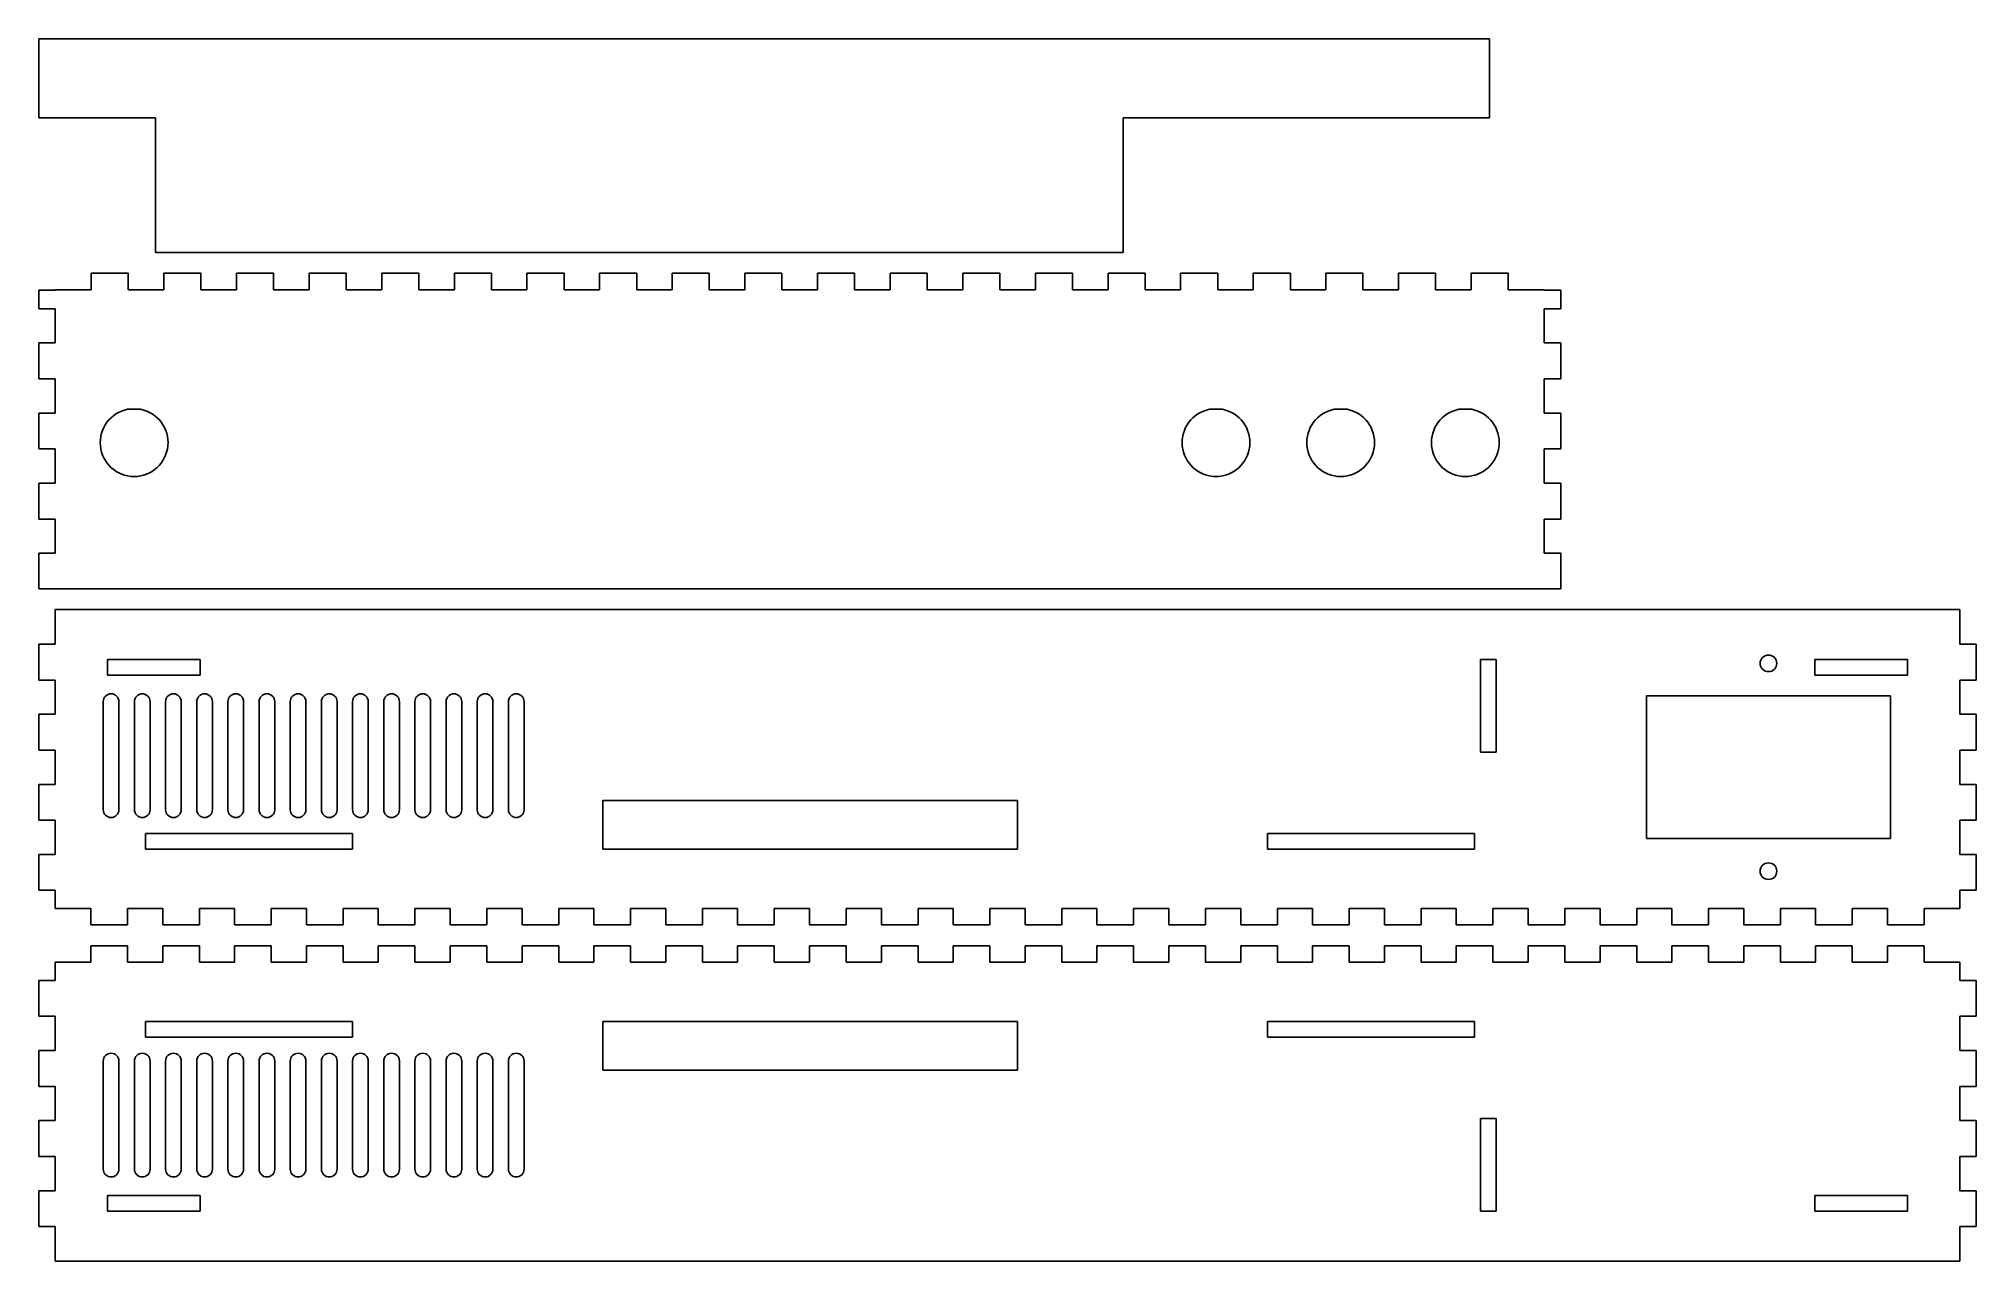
# Model space of a CAD drawing. Extents: x 6 to 379, y 6 to 241.
import ezdxf

# ---------------------------------------------------------------- set-up
doc = ezdxf.new("R2010")
doc.units = 0
doc.layers.add('CUT', color=1, linetype='CONTINUOUS')

msp = doc.modelspace()

# ---------------------------------------------------------------- linework, layer by layer
at = {"layer": 'CUT'}
for p, q in [((285.28, 240.8), (6, 240.8)), ((6, 240.8), (6, 225.57)), ((285.28, 240.8), (285.28, 225.57)), ((28.5, 225.57), (6, 225.57)), ((28.5, 199.66), (28.5, 225.57)), ((285.28, 225.57), (214.78, 225.57)), ((214.78, 199.66), (214.78, 225.57)), ((214.78, 199.66), (28.5, 199.66)), ((16.0962, 195.66), (16.0962, 192.48)), ((23.2374, 195.66), (16.0962, 195.66)), ((23.2374, 195.66), (23.2374, 192.48)), ((30.0787, 195.66), (30.0787, 192.48)), ((37.2199, 195.66), (30.0787, 195.66)), ((37.2199, 195.66), (37.2199, 192.48)), ((44.0611, 195.66), (44.0611, 192.48)), ((51.2023, 195.66), (44.0611, 195.66)), ((51.2023, 195.66), (51.2023, 192.48)), ((58.0435, 195.66), (58.0435, 192.48)), ((65.1848, 195.66), (58.0435, 195.66)), ((65.1848, 195.66), (65.1848, 192.48)), ((72.026, 195.66), (72.026, 192.48)), ((79.1672, 195.66), (72.026, 195.66)), ((79.1672, 195.66), (79.1672, 192.48)), ((86.0084, 195.66), (86.0084, 192.48)), ((93.1496, 195.66), (86.0084, 195.66)), ((93.1496, 195.66), (93.1496, 192.48)), ((99.9909, 195.66), (99.9909, 192.48)), ((107.1321, 195.66), (99.9909, 195.66)), ((107.1321, 195.66), (107.1321, 192.48)), ((113.9733, 195.66), (113.9733, 192.48)), ((121.1145, 195.66), (113.9733, 195.66)), ((121.1145, 195.66), (121.1145, 192.48)), ((127.9557, 195.66), (127.9557, 192.48)), ((135.097, 195.66), (127.9557, 195.66)), ((135.097, 195.66), (135.097, 192.48)), ((141.9382, 195.66), (141.9382, 192.48)), ((149.0794, 195.66), (141.9382, 195.66)), ((149.0794, 195.66), (149.0794, 192.48)), ((155.9206, 195.66), (155.9206, 192.48)), ((163.0618, 195.66), (155.9206, 195.66)), ((163.0618, 195.66), (163.0618, 192.48)), ((169.903, 195.66), (169.903, 192.48)), ((177.0443, 195.66), (169.903, 195.66)), ((177.0443, 195.66), (177.0443, 192.48)), ((183.8855, 195.66), (183.8855, 192.48)), ((191.0267, 195.66), (183.8855, 195.66)), ((191.0267, 195.66), (191.0267, 192.48)), ((197.8679, 195.66), (197.8679, 192.48)), ((205.0091, 195.66), (197.8679, 195.66)), ((205.0091, 195.66), (205.0091, 192.48)), ((211.8504, 195.66), (211.8504, 192.48)), ((218.9916, 195.66), (211.8504, 195.66)), ((218.9916, 195.66), (218.9916, 192.48)), ((225.8328, 195.66), (225.8328, 192.48)), ((232.974, 195.66), (225.8328, 195.66)), ((232.974, 195.66), (232.974, 192.48)), ((239.8152, 195.66), (239.8152, 192.48)), ((246.9565, 195.66), (239.8152, 195.66)), ((246.9565, 195.66), (246.9565, 192.48)), ((253.7977, 195.66), (253.7977, 192.48)), ((260.9389, 195.66), (253.7977, 195.66)), ((260.9389, 195.66), (260.9389, 192.48)), ((267.7801, 195.66), (267.7801, 192.48)), ((274.9213, 195.66), (267.7801, 195.66)), ((274.9213, 195.66), (274.9213, 192.48)), ((281.7626, 195.66), (281.7626, 192.48)), ((288.9038, 195.66), (281.7626, 195.66)), ((288.9038, 195.66), (288.9038, 192.48)), ((9.18, 192.405), (6, 192.405)), ((6, 192.405), (6, 188.8383)), ((16.0962, 192.48), (9.18, 192.48)), ((9.18, 192.48), (9.18, 192.405)), ((30.0787, 192.48), (23.2374, 192.48)), ((44.0611, 192.48), (37.2199, 192.48)), ((58.0435, 192.48), (51.2023, 192.48)), ((72.026, 192.48), (65.1848, 192.48)), ((86.0084, 192.48), (79.1672, 192.48)), ((99.9909, 192.48), (93.1496, 192.48)), ((113.9733, 192.48), (107.1321, 192.48)), ((127.9557, 192.48), (121.1145, 192.48)), ((141.9382, 192.48), (135.097, 192.48)), ((155.9206, 192.48), (149.0794, 192.48)), ((169.903, 192.48), (163.0618, 192.48)), ((183.8855, 192.48), (177.0443, 192.48)), ((197.8679, 192.48), (191.0267, 192.48)), ((211.8504, 192.48), (205.0091, 192.48)), ((225.8328, 192.48), (218.9916, 192.48)), ((239.8152, 192.48), (232.974, 192.48)), ((253.7977, 192.48), (246.9565, 192.48)), ((267.7801, 192.48), (260.9389, 192.48)), ((281.7626, 192.48), (274.9213, 192.48)), ((295.82, 192.48), (288.9038, 192.48)), ((295.82, 192.48), (295.82, 192.405)), ((299, 192.405), (295.82, 192.405)), ((299, 192.405), (299, 188.8383)), ((9.18, 188.8383), (6, 188.8383)), ((9.18, 188.8383), (9.18, 182.2417)), ((299, 188.8383), (295.82, 188.8383)), ((295.82, 188.8383), (295.82, 182.2417)), ((9.18, 182.2417), (6, 182.2417)), ((6, 182.2417), (6, 175.345)), ((299, 182.2417), (295.82, 182.2417)), ((299, 182.2417), (299, 175.345)), ((9.18, 175.345), (6, 175.345)), ((9.18, 175.345), (9.18, 168.7483)), ((299, 175.345), (295.82, 175.345)), ((295.82, 175.345), (295.82, 168.7483)), ((9.18, 168.7483), (6, 168.7483)), ((6, 168.7483), (6, 161.8517)), ((25.6056, 169.475), (23.1144, 169.475)), ((233.8856, 169.475), (231.3944, 169.475)), ((257.8856, 169.475), (255.3944, 169.475)), ((281.8856, 169.475), (279.3944, 169.475)), ((299, 168.7483), (295.82, 168.7483)), ((299, 168.7483), (299, 161.8517)), ((9.18, 161.8517), (6, 161.8517)), ((9.18, 161.8517), (9.18, 155.255)), ((299, 161.8517), (295.82, 161.8517)), ((295.82, 161.8517), (295.82, 155.255)), ((9.18, 155.255), (6, 155.255)), ((6, 155.255), (6, 148.3583)), ((299, 155.255), (295.82, 155.255)), ((299, 155.255), (299, 148.3583)), ((9.18, 148.3583), (6, 148.3583)), ((9.18, 148.3583), (9.18, 141.7617)), ((299, 148.3583), (295.82, 148.3583)), ((295.82, 148.3583), (295.82, 141.7617)), ((9.18, 141.7617), (6, 141.7617)), ((6, 141.7617), (6, 134.94)), ((299, 141.7617), (295.82, 141.7617)), ((299, 141.7617), (299, 134.94)), ((299, 134.94), (6, 134.94)), ((9.18, 124.2683), (9.18, 130.94)), ((375.82, 130.94), (9.18, 130.94)), ((375.82, 124.2683), (375.82, 130.94)), ((9.18, 124.2683), (6, 124.2683)), ((6, 117.3717), (6, 124.2683)), ((379, 124.2683), (375.82, 124.2683)), ((379, 117.3717), (379, 124.2683)), ((37.105, 121.325), (19.255, 121.325)), ((19.255, 118.295), (19.255, 121.325)), ((37.105, 118.295), (37.105, 121.325)), ((286.605, 121.325), (283.575, 121.325)), ((283.575, 103.475), (283.575, 121.325)), ((286.605, 103.475), (286.605, 121.325)), ((365.745, 121.325), (347.895, 121.325)), ((347.895, 118.295), (347.895, 121.325)), ((365.745, 118.295), (365.745, 121.325)), ((9.18, 117.3717), (6, 117.3717)), ((9.18, 110.775), (9.18, 117.3717)), ((37.105, 118.295), (19.255, 118.295)), ((365.745, 118.295), (347.895, 118.295)), ((379, 117.3717), (375.82, 117.3717)), ((375.82, 110.775), (375.82, 117.3717)), ((18.43, 92.4), (18.43, 113.22)), ((21.43, 92.4), (21.43, 113.22)), ((24.43, 92.4), (24.43, 113.22)), ((27.43, 92.4), (27.43, 113.22)), ((30.43, 92.4), (30.43, 113.22)), ((33.43, 92.4), (33.43, 113.22)), ((36.43, 92.4), (36.43, 113.22)), ((39.43, 92.4), (39.43, 113.22)), ((42.43, 92.4), (42.43, 113.22)), ((45.43, 92.4), (45.43, 113.22)), ((48.43, 92.4), (48.43, 113.22)), ((51.43, 92.4), (51.43, 113.22)), ((54.43, 92.4), (54.43, 113.22)), ((57.43, 92.4), (57.43, 113.22)), ((60.43, 92.4), (60.43, 113.22)), ((63.43, 92.4), (63.43, 113.22)), ((66.43, 92.4), (66.43, 113.22)), ((69.43, 92.4), (69.43, 113.22)), ((72.43, 92.4), (72.43, 113.22)), ((75.43, 92.4), (75.43, 113.22)), ((78.43, 92.4), (78.43, 113.22)), ((81.43, 92.4), (81.43, 113.22)), ((84.43, 92.4), (84.43, 113.22)), ((87.43, 92.4), (87.43, 113.22)), ((90.43, 92.4), (90.43, 113.22)), ((93.43, 92.4), (93.43, 113.22)), ((96.43, 92.4), (96.43, 113.22)), ((99.43, 92.4), (99.43, 113.22)), ((362.475, 114.305), (315.525, 114.305)), ((315.525, 86.855), (315.525, 114.305)), ((362.475, 86.855), (362.475, 114.305)), ((9.18, 110.775), (6, 110.775)), ((6, 103.8783), (6, 110.775)), ((379, 110.775), (375.82, 110.775)), ((379, 103.8783), (379, 110.775)), ((9.18, 103.8783), (6, 103.8783)), ((9.18, 97.2817), (9.18, 103.8783)), ((286.605, 103.475), (283.575, 103.475)), ((379, 103.8783), (375.82, 103.8783)), ((375.82, 97.2817), (375.82, 103.8783)), ((9.18, 97.2817), (6, 97.2817)), ((6, 90.385), (6, 97.2817)), ((379, 97.2817), (375.82, 97.2817)), ((379, 90.385), (379, 97.2817)), ((194.425, 94.185), (114.575, 94.185)), ((114.575, 84.795), (114.575, 94.185)), ((194.425, 84.795), (194.425, 94.185)), ((9.18, 90.385), (6, 90.385)), ((9.18, 83.7883), (9.18, 90.385)), ((379, 90.385), (375.82, 90.385)), ((375.82, 83.7883), (375.82, 90.385)), ((66.425, 87.825), (26.575, 87.825)), ((26.575, 84.795), (26.575, 87.825)), ((66.425, 84.795), (66.425, 87.825)), ((282.425, 87.825), (242.575, 87.825)), ((242.575, 84.795), (242.575, 87.825)), ((282.425, 84.795), (282.425, 87.825)), ((362.475, 86.855), (315.525, 86.855)), ((9.18, 83.7883), (6, 83.7883)), ((6, 76.8917), (6, 83.7883)), ((66.425, 84.795), (26.575, 84.795)), ((194.425, 84.795), (114.575, 84.795)), ((282.425, 84.795), (242.575, 84.795)), ((379, 83.7883), (375.82, 83.7883)), ((379, 76.8917), (379, 83.7883)), ((9.18, 76.8917), (6, 76.8917)), ((9.18, 73.4), (9.18, 76.8917)), ((379, 76.8917), (375.82, 76.8917)), ((375.82, 73.4), (375.82, 76.8917)), ((16.0227, 73.4), (9.18, 73.4)), ((16.0227, 70.22), (16.0227, 73.4)), ((29.8582, 73.4), (23.0905, 73.4)), ((23.0905, 70.22), (23.0905, 73.4)), ((29.8582, 70.22), (29.8582, 73.4)), ((43.6937, 73.4), (36.9259, 73.4)), ((36.9259, 70.22), (36.9259, 73.4)), ((43.6937, 70.22), (43.6937, 73.4)), ((57.5292, 73.4), (50.7614, 73.4)), ((50.7614, 70.22), (50.7614, 73.4)), ((57.5292, 70.22), (57.5292, 73.4)), ((71.3646, 73.4), (64.5969, 73.4)), ((64.5969, 70.22), (64.5969, 73.4)), ((71.3646, 70.22), (71.3646, 73.4)), ((85.2001, 73.4), (78.4324, 73.4)), ((78.4324, 70.22), (78.4324, 73.4)), ((85.2001, 70.22), (85.2001, 73.4)), ((99.0356, 73.4), (92.2678, 73.4)), ((92.2678, 70.22), (92.2678, 73.4)), ((99.0356, 70.22), (99.0356, 73.4)), ((112.871, 73.4), (106.1033, 73.4)), ((106.1033, 70.22), (106.1033, 73.4)), ((112.871, 70.22), (112.871, 73.4)), ((126.7065, 73.4), (119.9388, 73.4)), ((119.9388, 70.22), (119.9388, 73.4)), ((126.7065, 70.22), (126.7065, 73.4)), ((140.542, 73.4), (133.7742, 73.4)), ((133.7742, 70.22), (133.7742, 73.4)), ((140.542, 70.22), (140.542, 73.4)), ((154.3775, 73.4), (147.6097, 73.4)), ((147.6097, 70.22), (147.6097, 73.4)), ((154.3775, 70.22), (154.3775, 73.4)), ((168.2129, 73.4), (161.4452, 73.4)), ((161.4452, 70.22), (161.4452, 73.4)), ((168.2129, 70.22), (168.2129, 73.4)), ((182.0484, 73.4), (175.2807, 73.4)), ((175.2807, 70.22), (175.2807, 73.4)), ((182.0484, 70.22), (182.0484, 73.4)), ((195.8839, 73.4), (189.1161, 73.4)), ((189.1161, 70.22), (189.1161, 73.4)), ((195.8839, 70.22), (195.8839, 73.4)), ((209.7193, 73.4), (202.9516, 73.4)), ((202.9516, 70.22), (202.9516, 73.4)), ((209.7193, 70.22), (209.7193, 73.4)), ((223.5548, 73.4), (216.7871, 73.4)), ((216.7871, 70.22), (216.7871, 73.4)), ((223.5548, 70.22), (223.5548, 73.4)), ((237.3903, 73.4), (230.6225, 73.4)), ((230.6225, 70.22), (230.6225, 73.4)), ((237.3903, 70.22), (237.3903, 73.4)), ((251.2258, 73.4), (244.458, 73.4)), ((244.458, 70.22), (244.458, 73.4)), ((251.2258, 70.22), (251.2258, 73.4)), ((265.0612, 73.4), (258.2935, 73.4)), ((258.2935, 70.22), (258.2935, 73.4)), ((265.0612, 70.22), (265.0612, 73.4)), ((278.8967, 73.4), (272.129, 73.4)), ((272.129, 70.22), (272.129, 73.4)), ((278.8967, 70.22), (278.8967, 73.4)), ((292.7322, 73.4), (285.9644, 73.4)), ((285.9644, 70.22), (285.9644, 73.4)), ((292.7322, 70.22), (292.7322, 73.4)), ((306.5676, 73.4), (299.7999, 73.4)), ((299.7999, 70.22), (299.7999, 73.4)), ((306.5676, 70.22), (306.5676, 73.4)), ((320.4031, 73.4), (313.6354, 73.4)), ((313.6354, 70.22), (313.6354, 73.4)), ((320.4031, 70.22), (320.4031, 73.4)), ((334.2386, 73.4), (327.4708, 73.4)), ((327.4708, 70.22), (327.4708, 73.4)), ((334.2386, 70.22), (334.2386, 73.4)), ((348.0741, 73.4), (341.3063, 73.4)), ((341.3063, 70.22), (341.3063, 73.4)), ((348.0741, 70.22), (348.0741, 73.4)), ((361.9095, 73.4), (355.1418, 73.4)), ((355.1418, 70.22), (355.1418, 73.4)), ((361.9095, 70.22), (361.9095, 73.4)), ((375.82, 73.4), (368.9773, 73.4)), ((368.9773, 70.22), (368.9773, 73.4)), ((23.0905, 70.22), (16.0227, 70.22)), ((36.9259, 70.22), (29.8582, 70.22)), ((50.7614, 70.22), (43.6937, 70.22)), ((64.5969, 70.22), (57.5292, 70.22)), ((78.4324, 70.22), (71.3646, 70.22)), ((92.2678, 70.22), (85.2001, 70.22)), ((106.1033, 70.22), (99.0356, 70.22)), ((119.9388, 70.22), (112.871, 70.22)), ((133.7742, 70.22), (126.7065, 70.22)), ((147.6097, 70.22), (140.542, 70.22)), ((161.4452, 70.22), (154.3775, 70.22)), ((175.2807, 70.22), (168.2129, 70.22)), ((189.1161, 70.22), (182.0484, 70.22)), ((202.9516, 70.22), (195.8839, 70.22)), ((216.7871, 70.22), (209.7193, 70.22)), ((230.6225, 70.22), (223.5548, 70.22)), ((244.458, 70.22), (237.3903, 70.22)), ((258.2935, 70.22), (251.2258, 70.22)), ((272.129, 70.22), (265.0612, 70.22)), ((285.9644, 70.22), (278.8967, 70.22)), ((299.7999, 70.22), (292.7322, 70.22)), ((313.6354, 70.22), (306.5676, 70.22)), ((327.4708, 70.22), (320.4031, 70.22)), ((341.3063, 70.22), (334.2386, 70.22)), ((355.1418, 70.22), (348.0741, 70.22)), ((368.9773, 70.22), (361.9095, 70.22)), ((16.0227, 66.22), (16.0227, 63.04)), ((23.0905, 66.22), (16.0227, 66.22)), ((23.0905, 66.22), (23.0905, 63.04)), ((29.8582, 66.22), (29.8582, 63.04)), ((36.9259, 66.22), (29.8582, 66.22)), ((36.9259, 66.22), (36.9259, 63.04)), ((43.6937, 66.22), (43.6937, 63.04)), ((50.7614, 66.22), (43.6937, 66.22)), ((50.7614, 66.22), (50.7614, 63.04)), ((57.5292, 66.22), (57.5292, 63.04)), ((64.5969, 66.22), (57.5292, 66.22)), ((64.5969, 66.22), (64.5969, 63.04)), ((71.3646, 66.22), (71.3646, 63.04)), ((78.4324, 66.22), (71.3646, 66.22)), ((78.4324, 66.22), (78.4324, 63.04)), ((85.2001, 66.22), (85.2001, 63.04)), ((92.2678, 66.22), (85.2001, 66.22)), ((92.2678, 66.22), (92.2678, 63.04)), ((99.0356, 66.22), (99.0356, 63.04)), ((106.1033, 66.22), (99.0356, 66.22)), ((106.1033, 66.22), (106.1033, 63.04)), ((112.871, 66.22), (112.871, 63.04)), ((119.9388, 66.22), (112.871, 66.22)), ((119.9388, 66.22), (119.9388, 63.04)), ((126.7065, 66.22), (126.7065, 63.04)), ((133.7742, 66.22), (126.7065, 66.22)), ((133.7742, 66.22), (133.7742, 63.04)), ((140.542, 66.22), (140.542, 63.04)), ((147.6097, 66.22), (140.542, 66.22)), ((147.6097, 66.22), (147.6097, 63.04)), ((154.3775, 66.22), (154.3775, 63.04)), ((161.4452, 66.22), (154.3775, 66.22)), ((161.4452, 66.22), (161.4452, 63.04)), ((168.2129, 66.22), (168.2129, 63.04)), ((175.2807, 66.22), (168.2129, 66.22)), ((175.2807, 66.22), (175.2807, 63.04)), ((182.0484, 66.22), (182.0484, 63.04)), ((189.1161, 66.22), (182.0484, 66.22)), ((189.1161, 66.22), (189.1161, 63.04)), ((195.8839, 66.22), (195.8839, 63.04)), ((202.9516, 66.22), (195.8839, 66.22)), ((202.9516, 66.22), (202.9516, 63.04)), ((209.7193, 66.22), (209.7193, 63.04)), ((216.7871, 66.22), (209.7193, 66.22)), ((216.7871, 66.22), (216.7871, 63.04)), ((223.5548, 66.22), (223.5548, 63.04)), ((230.6225, 66.22), (223.5548, 66.22)), ((230.6225, 66.22), (230.6225, 63.04)), ((237.3903, 66.22), (237.3903, 63.04)), ((244.458, 66.22), (237.3903, 66.22)), ((244.458, 66.22), (244.458, 63.04)), ((251.2258, 66.22), (251.2258, 63.04)), ((258.2935, 66.22), (251.2258, 66.22)), ((258.2935, 66.22), (258.2935, 63.04)), ((265.0612, 66.22), (265.0612, 63.04)), ((272.129, 66.22), (265.0612, 66.22)), ((272.129, 66.22), (272.129, 63.04)), ((278.8967, 66.22), (278.8967, 63.04)), ((285.9644, 66.22), (278.8967, 66.22)), ((285.9644, 66.22), (285.9644, 63.04)), ((292.7322, 66.22), (292.7322, 63.04)), ((299.7999, 66.22), (292.7322, 66.22)), ((299.7999, 66.22), (299.7999, 63.04)), ((306.5676, 66.22), (306.5676, 63.04)), ((313.6354, 66.22), (306.5676, 66.22)), ((313.6354, 66.22), (313.6354, 63.04)), ((320.4031, 66.22), (320.4031, 63.04)), ((327.4708, 66.22), (320.4031, 66.22)), ((327.4708, 66.22), (327.4708, 63.04)), ((334.2386, 66.22), (334.2386, 63.04)), ((341.3063, 66.22), (334.2386, 66.22)), ((341.3063, 66.22), (341.3063, 63.04)), ((348.0741, 66.22), (348.0741, 63.04)), ((355.1418, 66.22), (348.0741, 66.22)), ((355.1418, 66.22), (355.1418, 63.04)), ((361.9095, 66.22), (361.9095, 63.04)), ((368.9773, 66.22), (361.9095, 66.22)), ((368.9773, 66.22), (368.9773, 63.04)), ((16.0227, 63.04), (9.18, 63.04)), ((9.18, 63.04), (9.18, 59.5483)), ((29.8582, 63.04), (23.0905, 63.04)), ((43.6937, 63.04), (36.9259, 63.04)), ((57.5292, 63.04), (50.7614, 63.04)), ((71.3646, 63.04), (64.5969, 63.04)), ((85.2001, 63.04), (78.4324, 63.04)), ((99.0356, 63.04), (92.2678, 63.04)), ((112.871, 63.04), (106.1033, 63.04)), ((126.7065, 63.04), (119.9388, 63.04)), ((140.542, 63.04), (133.7742, 63.04)), ((154.3775, 63.04), (147.6097, 63.04)), ((168.2129, 63.04), (161.4452, 63.04)), ((182.0484, 63.04), (175.2807, 63.04)), ((195.8839, 63.04), (189.1161, 63.04)), ((209.7193, 63.04), (202.9516, 63.04)), ((223.5548, 63.04), (216.7871, 63.04)), ((237.3903, 63.04), (230.6225, 63.04)), ((251.2258, 63.04), (244.458, 63.04)), ((265.0612, 63.04), (258.2935, 63.04)), ((278.8967, 63.04), (272.129, 63.04)), ((292.7322, 63.04), (285.9644, 63.04)), ((306.5676, 63.04), (299.7999, 63.04)), ((320.4031, 63.04), (313.6354, 63.04)), ((334.2386, 63.04), (327.4708, 63.04)), ((348.0741, 63.04), (341.3063, 63.04)), ((361.9095, 63.04), (355.1418, 63.04)), ((375.82, 63.04), (368.9773, 63.04)), ((375.82, 63.04), (375.82, 59.5483)), ((9.18, 59.5483), (6, 59.5483)), ((6, 59.5483), (6, 52.6517)), ((379, 59.5483), (375.82, 59.5483)), ((379, 59.5483), (379, 52.6517)), ((9.18, 52.6517), (6, 52.6517)), ((9.18, 52.6517), (9.18, 46.055)), ((379, 52.6517), (375.82, 52.6517)), ((375.82, 52.6517), (375.82, 46.055)), ((66.425, 51.645), (26.575, 51.645)), ((26.575, 51.645), (26.575, 48.615)), ((66.425, 48.615), (26.575, 48.615)), ((66.425, 51.645), (66.425, 48.615)), ((194.425, 51.645), (114.575, 51.645)), ((114.575, 51.645), (114.575, 42.255)), ((194.425, 51.645), (194.425, 42.255)), ((282.425, 51.645), (242.575, 51.645)), ((242.575, 51.645), (242.575, 48.615)), ((282.425, 48.615), (242.575, 48.615)), ((282.425, 51.645), (282.425, 48.615)), ((9.18, 46.055), (6, 46.055)), ((6, 46.055), (6, 39.1583)), ((379, 46.055), (375.82, 46.055)), ((379, 46.055), (379, 39.1583)), ((18.43, 44.04), (18.43, 23.22)), ((21.43, 44.04), (21.43, 23.22)), ((24.43, 44.04), (24.43, 23.22)), ((27.43, 44.04), (27.43, 23.22)), ((30.43, 44.04), (30.43, 23.22)), ((33.43, 44.04), (33.43, 23.22)), ((36.43, 44.04), (36.43, 23.22)), ((39.43, 44.04), (39.43, 23.22)), ((42.43, 44.04), (42.43, 23.22)), ((45.43, 44.04), (45.43, 23.22)), ((48.43, 44.04), (48.43, 23.22)), ((51.43, 44.04), (51.43, 23.22)), ((54.43, 44.04), (54.43, 23.22)), ((57.43, 44.04), (57.43, 23.22)), ((60.43, 44.04), (60.43, 23.22)), ((63.43, 44.04), (63.43, 23.22)), ((66.43, 44.04), (66.43, 23.22)), ((69.43, 44.04), (69.43, 23.22)), ((72.43, 44.04), (72.43, 23.22)), ((75.43, 44.04), (75.43, 23.22)), ((78.43, 44.04), (78.43, 23.22)), ((81.43, 44.04), (81.43, 23.22)), ((84.43, 44.04), (84.43, 23.22)), ((87.43, 44.04), (87.43, 23.22)), ((90.43, 44.04), (90.43, 23.22)), ((93.43, 44.04), (93.43, 23.22)), ((96.43, 44.04), (96.43, 23.22)), ((99.43, 44.04), (99.43, 23.22)), ((194.425, 42.255), (114.575, 42.255)), ((9.18, 39.1583), (6, 39.1583)), ((9.18, 39.1583), (9.18, 32.5617)), ((379, 39.1583), (375.82, 39.1583)), ((375.82, 39.1583), (375.82, 32.5617)), ((9.18, 32.5617), (6, 32.5617)), ((6, 32.5617), (6, 25.665)), ((286.605, 32.965), (283.575, 32.965)), ((283.575, 32.965), (283.575, 15.115)), ((286.605, 32.965), (286.605, 15.115)), ((379, 32.5617), (375.82, 32.5617)), ((379, 32.5617), (379, 25.665)), ((9.18, 25.665), (6, 25.665)), ((9.18, 25.665), (9.18, 19.0683)), ((379, 25.665), (375.82, 25.665)), ((375.82, 25.665), (375.82, 19.0683)), ((9.18, 19.0683), (6, 19.0683)), ((6, 19.0683), (6, 12.1717)), ((379, 19.0683), (375.82, 19.0683)), ((379, 19.0683), (379, 12.1717)), ((37.105, 18.145), (19.255, 18.145)), ((19.255, 18.145), (19.255, 15.115)), ((37.105, 15.115), (19.255, 15.115)), ((37.105, 18.145), (37.105, 15.115)), ((286.605, 15.115), (283.575, 15.115)), ((365.745, 18.145), (347.895, 18.145)), ((347.895, 18.145), (347.895, 15.115)), ((365.745, 15.115), (347.895, 15.115)), ((365.745, 18.145), (365.745, 15.115)), ((9.18, 12.1717), (6, 12.1717)), ((9.18, 12.1717), (9.18, 5.5)), ((379, 12.1717), (375.82, 12.1717)), ((375.82, 12.1717), (375.82, 5.5)), ((375.82, 5.5), (9.18, 5.5))]:
    msp.add_line(p, q, dxfattribs=at)
for centre in [(339, 120.58), (339, 80.58)]:
    msp.add_circle(centre, 1.6, dxfattribs=at)
for centre, radius, start, end in [((24.36, 163.07), 6.525, 101.0054, 78.9946), ((232.64, 163.07), 6.525, 101.0054, 78.9946), ((256.64, 163.07), 6.525, 101.0054, 78.9946), ((280.64, 163.07), 6.525, 101.0054, 78.9946), ((19.93, 113.22), 1.5, 0, 180), ((25.93, 113.22), 1.5, 0, 180), ((31.93, 113.22), 1.5, 0, 180), ((37.93, 113.22), 1.5, 0, 180), ((43.93, 113.22), 1.5, 0, 180), ((49.93, 113.22), 1.5, 0, 180), ((55.93, 113.22), 1.5, 0, 180), ((61.93, 113.22), 1.5, 0, 180), ((67.93, 113.22), 1.5, 0, 180), ((73.93, 113.22), 1.5, 0, 180), ((79.93, 113.22), 1.5, 0, 180), ((85.93, 113.22), 1.5, 0, 180), ((91.93, 113.22), 1.5, 0, 180), ((97.93, 113.22), 1.5, 0, 180), ((19.93, 92.4), 1.5, 180, 0), ((25.93, 92.4), 1.5, 180, 0), ((31.93, 92.4), 1.5, 180, 0), ((37.93, 92.4), 1.5, 180, 0), ((43.93, 92.4), 1.5, 180, 0), ((49.93, 92.4), 1.5, 180, 0), ((55.93, 92.4), 1.5, 180, 0), ((61.93, 92.4), 1.5, 180, 0), ((67.93, 92.4), 1.5, 180, 0), ((73.93, 92.4), 1.5, 180, 0), ((79.93, 92.4), 1.5, 180, 0), ((85.93, 92.4), 1.5, 180, 0), ((91.93, 92.4), 1.5, 180, 0), ((97.93, 92.4), 1.5, 180, 0), ((19.93, 44.04), 1.5, 0, 180), ((25.93, 44.04), 1.5, 0, 180), ((31.93, 44.04), 1.5, 0, 180), ((37.93, 44.04), 1.5, 0, 180), ((43.93, 44.04), 1.5, 0, 180), ((49.93, 44.04), 1.5, 0, 180), ((55.93, 44.04), 1.5, 0, 180), ((61.93, 44.04), 1.5, 0, 180), ((67.93, 44.04), 1.5, 0, 180), ((73.93, 44.04), 1.5, 0, 180), ((79.93, 44.04), 1.5, 0, 180), ((85.93, 44.04), 1.5, 0, 180), ((91.93, 44.04), 1.5, 0, 180), ((97.93, 44.04), 1.5, 0, 180), ((19.93, 23.22), 1.5, 180, 0), ((25.93, 23.22), 1.5, 180, 0), ((31.93, 23.22), 1.5, 180, 0), ((37.93, 23.22), 1.5, 180, 0), ((43.93, 23.22), 1.5, 180, 0), ((49.93, 23.22), 1.5, 180, 0), ((55.93, 23.22), 1.5, 180, 0), ((61.93, 23.22), 1.5, 180, 0), ((67.93, 23.22), 1.5, 180, 0), ((73.93, 23.22), 1.5, 180, 0), ((79.93, 23.22), 1.5, 180, 0), ((85.93, 23.22), 1.5, 180, 0), ((91.93, 23.22), 1.5, 180, 0), ((97.93, 23.22), 1.5, 180, 0)]:
    msp.add_arc(centre, radius, start, end, dxfattribs=at)

doc.saveas('drawing.dxf')
